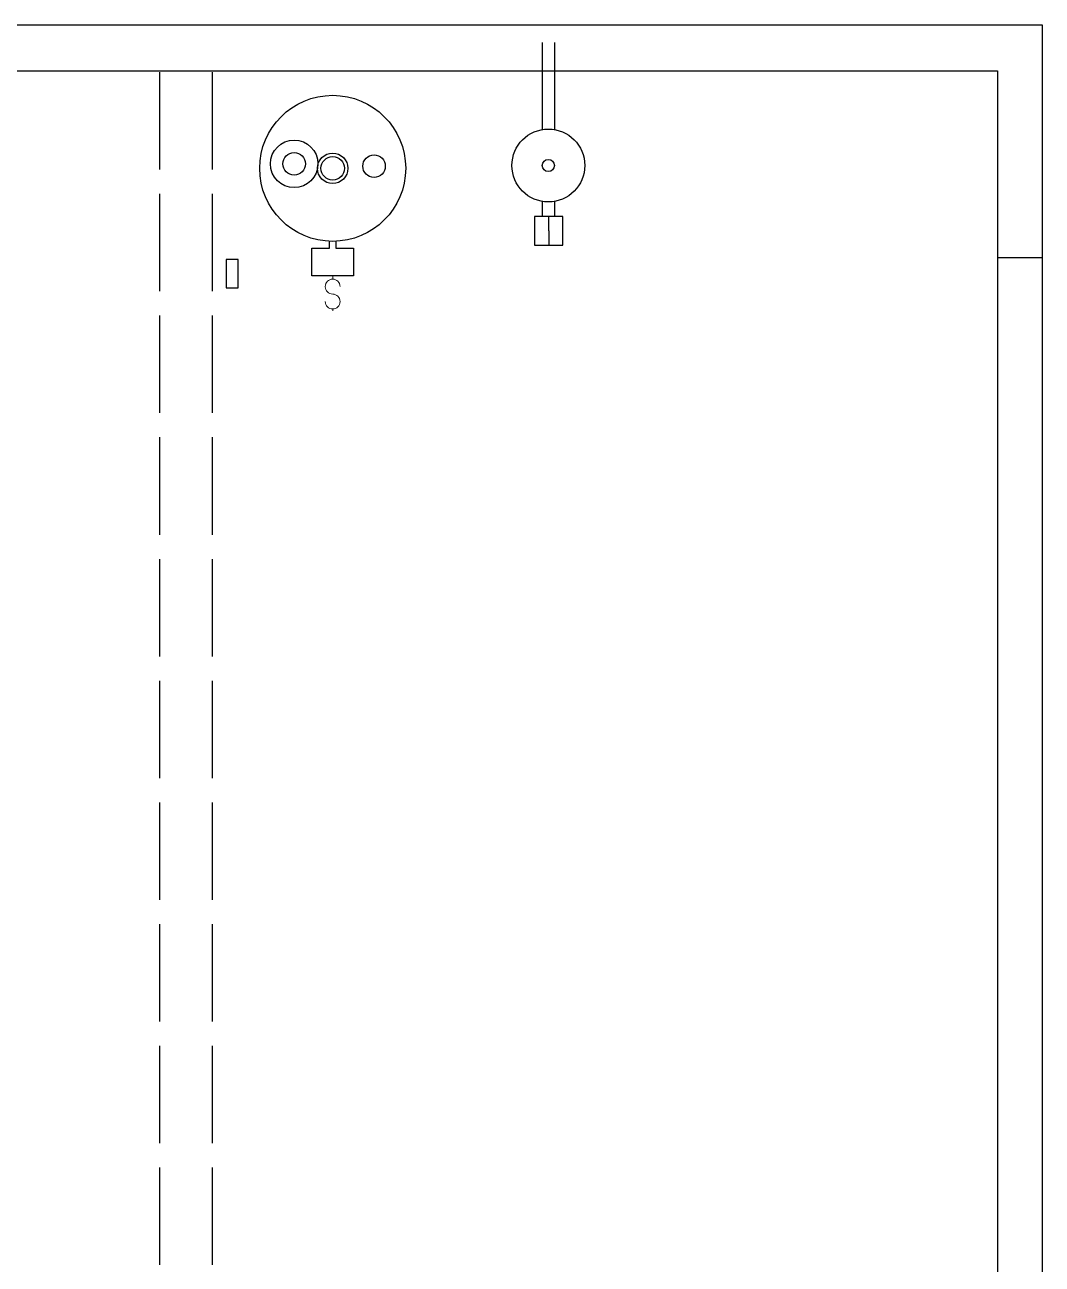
# Model space of a CAD drawing. Header units: inches. Extents: x 43 to 460, y 86 to 566.
# Drawn here: x 334.3 to 459.8, y 413.5 to 566.3 of the extents above; entities that cross this region are included whole.
import ezdxf

# ---------------------------------------------------------------- set-up
doc = ezdxf.new("R2010")
doc.units = ezdxf.units.IN
doc.header["$MEASUREMENT"] = 0
doc.linetypes.add('ACAD_ISO02W100', pattern=[15, 12, -3])
doc.layers.get('0').update_dxf_attribs({"color": 1, "lineweight": 9})
doc.layers.add('A101-Floorplan-1st-floor', color=7, linetype='Continuous', lineweight=9)

# ---------------------------------------------------------------- blocks, each defined once
blk = doc.blocks.new('L1-framing-for-expansion-tank')
at = {"layer": 'A101-Floorplan-1st-floor', "lineweight": -3}
for p, q in [((1, 14.24), (1, 24.95)), ((2.5, 14.22), (2.5, 24.95)), ((1, 3.5), (1, 5.36)), ((2.5, 3.5), (2.5, 5.38)), ((1.75, 1.75), (1.75, 3.5)), ((1.75, 1.75), (1.75, 0))]:
    blk.add_line(p, q, dxfattribs=at)
blk.add_lwpolyline([(0, 0), (3.5, 0), (3.5, 3.5), (0, 3.5)], close=True, dxfattribs=at)
blk.add_lwpolyline([(0, 0), (3.5, 0), (3.5, 3.5), (0, 3.5)], close=True, dxfattribs=at)
blk = doc.blocks.new('L1-expansion-tank-186-reference')
at = {"layer": 'A101-Floorplan-1st-floor', "lineweight": -3}
for radius in [4.49, 0.75]:
    blk.add_circle((388.22, -77.44), radius, dxfattribs=at)
blk = doc.blocks.new('L1-water-heater-184-reference')
at = {"layer": 'A101-Floorplan-1st-floor'}
for p, q in [((0, -13.66), (0, -13.25)), ((0, -17.33), (0, -17.57))]:
    blk.add_line(p, q, dxfattribs=at)
at = {"layer": 'A101-Floorplan-1st-floor', "lineweight": -3}
blk.add_lwpolyline([(0.37, -9), (0.37, -9.86), (2.56, -9.86), (2.56, -13.25), (-2.56, -13.25), (-2.56, -9.86), (-0.38, -9.86), (-0.38, -9)], dxfattribs=at)
for centre, radius in [((0, 0), 9), ((-4.75, 0.55), 2.93), ((-4.75, 0.55), 1.39), ((0, 0), 1.88), ((5.1, 0.27), 1.39), ((0, 0), 1.45)]:
    blk.add_circle(centre, radius, dxfattribs=at)
at = {"layer": 'A101-Floorplan-1st-floor'}
for centre, start, end in [((0, -14.57), 0, 180), ((0, -14.59), 180, 270), ((0, -16.42), 180, 90)]:
    blk.add_arc(centre, 0.916, start, end, dxfattribs=at)
blk = doc.blocks.new('L1-186')
at = {"layer": 'A101-Floorplan-1st-floor', "lineweight": -3}
for radius in [4.49, 0.75]:
    blk.add_circle((0, 0), radius, dxfattribs=at)

msp = doc.modelspace()

# ---------------------------------------------------------------- linework, layer by layer
at = {"layer": 'A101-Floorplan-1st-floor', "lineweight": -3}
for p, q in [((206.32, 566.3), (459.75, 566.3)), ((459.75, 566.3), (459.75, 332.96)), ((454.25, 537.61), (459.75, 537.61))]:
    msp.add_line(p, q, dxfattribs=at)
at = {"layer": 'A101-Floorplan-1st-floor', "linetype": 'ACAD_ISO02W100', "lineweight": -3}
for p, q in [((350.94, 338.46), (350.94, 560.61)), ((357.44, 338.46), (357.44, 560.61))]:
    msp.add_line(p, q, dxfattribs=at)
at = {"layer": 'A101-Floorplan-1st-floor', "lineweight": -3}
msp.add_lwpolyline([(349.82, 340.36), (349.82, 303.61), (211.07, 303.61), (211.07, 560.61), (454.25, 560.61), (454.25, 338.46), (349.82, 338.46)], dxfattribs=at)
msp.add_lwpolyline([(359.12, 537.39), (359.12, 533.89), (360.62, 533.89), (360.62, 537.39)], close=True, dxfattribs=at)

# ---------------------------------------------------------------- block references
at = {"lineweight": 5}
msp.add_blockref('L1-framing-for-expansion-tank', (397.15, 539.16), dxfattribs=at)
at = {"layer": 'A101-Floorplan-1st-floor', "lineweight": 5}
for name, p in [('L1-water-heater-184-reference', (372.27, 548.61)), ('L1-expansion-tank-186-reference', (10.64, 626.4)), ('L1-186', (398.86, 548.96))]:
    msp.add_blockref(name, p, dxfattribs=at)

doc.saveas('drawing.dxf')
